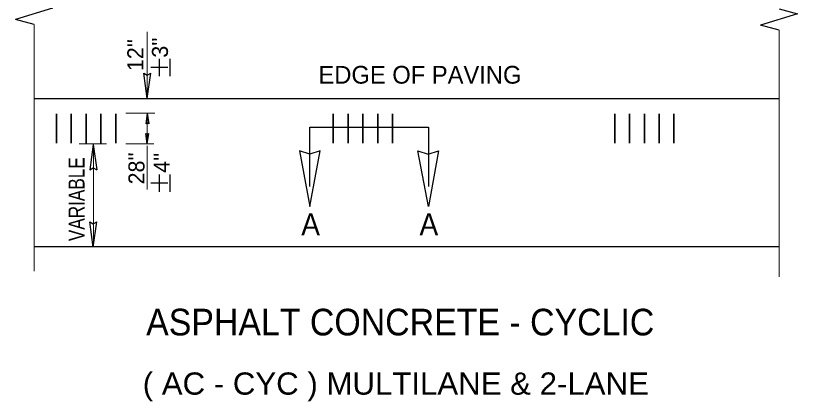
# Model space of a CAD drawing. Extents: x 290 to 799, y -237 to 274.
# Drawn here: x 573.4 to 636.8, y 143.2 to 174.4 of the extents above; entities that cross this region are included whole.
import ezdxf

# ---------------------------------------------------------------- set-up
doc = ezdxf.new("R2010")
doc.units = 0
doc.header["$LTSCALE"] = 0.52
doc.layers.add('1', color=7, linetype='Continuous', lineweight=13)
doc.layers.add('36', color=7, linetype='Continuous', lineweight=35)

msp = doc.modelspace()

# ---------------------------------------------------------------- linework, layer by layer
at = {"layer": '1', "lineweight": 25}
for p, q in [((574.9287, 173.7193), (573.4172, 174.1227)), ((635.2854, 173.2719), (633.7739, 173.6753)), ((585.0649, 169.5305), (585.0649, 170.9299)), ((585.9351, 169.5305), (585.9351, 170.9299)), ((584.0813, 167.7268), (583.8006, 169.7704)), ((584.0813, 167.7268), (584.3622, 169.7704)), ((585.7534, 170.2283), (584.3733, 170.2283)), ((584.0854, 166.5287), (583.9684, 165.6772)), ((584.0854, 166.5287), (584.2024, 165.6772)), ((584.0863, 164.0497), (583.9693, 164.9012)), ((584.0863, 164.0497), (584.2033, 164.9012)), ((579.7013, 164.0014), (579.4206, 161.9578)), ((579.7013, 164.0014), (579.9822, 161.9578)), ((585.0623, 160.1573), (585.0623, 161.5567)), ((585.9324, 160.1573), (585.9324, 161.5567)), ((585.7508, 160.855), (584.3705, 160.855)), ((579.7013, 155.6881), (579.4206, 157.7317)), ((579.7013, 155.6881), (579.9822, 157.7317))]:
    msp.add_line(p, q, dxfattribs=at)
at = {"layer": '1'}
for p, q in [((574.9287, 173.7193), (574.9287, 153.7252)), ((635.2854, 173.2719), (635.2854, 153.2778))]:
    msp.add_line(p, q, dxfattribs=at)
at = {"layer": '1', "lineweight": 25}
for points in [[(574.9287, 175.4337), (576.3935, 175.0428), (573.4172, 174.1227)], [(635.2854, 174.9863), (636.7503, 174.5954), (633.7739, 173.6753)], [(583.8006, 169.7704), (584.0843, 169.6123), (584.3622, 169.7704)], [(584.2024, 165.6772), (584.0842, 165.743), (583.9684, 165.6772)], [(583.9693, 164.9012), (584.0874, 164.8353), (584.2033, 164.9012)], [(579.4206, 161.9578), (579.7043, 162.1159), (579.9822, 161.9578)], [(579.4206, 157.7317), (579.7043, 157.5736), (579.9822, 157.7317)]]:
    msp.add_lwpolyline(points, dxfattribs=at)
for points in [[(598.101, 163.4906), (597.2646, 163.2071), (596.4216, 163.4859), (597.246, 158.9844)], [(606.0086, 163.4906), (606.845, 163.2071), (607.688, 163.4859), (606.8636, 158.9844)]]:
    msp.add_lwpolyline(points, close=True, dxfattribs=at)
at = {"layer": '36', "lineweight": 13}
for p, q in [((584.0803, 173.1204), (584.0803, 167.7264)), ((582.3543, 166.54), (584.6828, 166.54)), ((584.0858, 166.5288), (584.0858, 164.0495)), ((578.5573, 164.0495), (580.7659, 164.0495)), ((582.3543, 164.0495), (584.6116, 164.0495)), ((579.7155, 163.9733), (579.7155, 155.7288)), ((584.0858, 160.3396), (584.0858, 163.893))]:
    msp.add_line(p, q, dxfattribs=at)
at = {"layer": '36', "lineweight": 25}
for p, q in [((574.9287, 167.7288), (635.2854, 167.7288)), ((574.9287, 155.7288), (635.2854, 155.7288))]:
    msp.add_line(p, q, dxfattribs=at)
at = {"layer": '36'}
for p, q in [((576.7286, 164.0928), (576.7286, 166.4928)), ((577.9286, 164.0928), (577.9286, 166.4928)), ((579.1286, 164.0928), (579.1286, 166.4928)), ((580.3286, 164.0928), (580.3286, 166.4928)), ((581.5286, 164.0928), (581.5286, 166.4928)), ((599.1543, 164.0928), (599.1543, 166.4928)), ((600.3543, 164.0928), (600.3543, 166.4928)), ((601.5543, 164.0928), (601.5543, 166.4928)), ((602.7543, 164.0928), (602.7543, 166.4928)), ((603.9543, 164.0928), (603.9543, 166.4928)), ((621.9543, 164.0928), (621.9543, 166.4928)), ((623.1543, 164.0928), (623.1543, 166.4928)), ((624.3543, 164.0928), (624.3543, 166.4928)), ((625.5543, 164.0928), (625.5543, 166.4928)), ((626.7543, 164.0928), (626.7543, 166.4928))]:
    msp.add_line(p, q, dxfattribs=at)
at = {"layer": '36', "lineweight": 25}
msp.add_lwpolyline([(597.2598, 160.6041), (597.2598, 165.4041), (606.8598, 165.4041), (606.8598, 160.6041)], dxfattribs=at)

# ---------------------------------------------------------------- texts
at = {"layer": '36'}
for s, p in [("12''", (583.7655, 169.9442)), ("3''", (585.7588, 171.0308)), ("28''", (583.8551, 160.7655)), ("4''", (585.898, 161.7004))]:
    msp.add_text(s, height=1.3, rotation=90, dxfattribs=at).set_placement(p)
msp.add_text('EDGE OF PAVING', height=1.437, dxfattribs=at).set_placement((597.9543, 168.9288))
at = {"layer": '36', "width": 0.8}
msp.add_text('VARIABLE', height=1.3, rotation=90, dxfattribs=at).set_placement((579.0014, 156.1675))
at = {"layer": '36'}
for s, height, width, p in [('A', 1.786, 0.95, (596.5587, 156.6441)), ('A', 1.786, 0.95, (606.1385, 156.6441)), ('ASPHALT CONCRETE - CYCLIC', 2.16, 0.95, (583.9923, 148.5316)), ('( AC - CYC ) MULTILANE & 2-LANE', 1.8, 1.05, (583.7137, 143.7316))]:
    msp.add_text(s, height=height, dxfattribs=dict(at, width=width)).set_placement(p)

doc.saveas('drawing.dxf')
